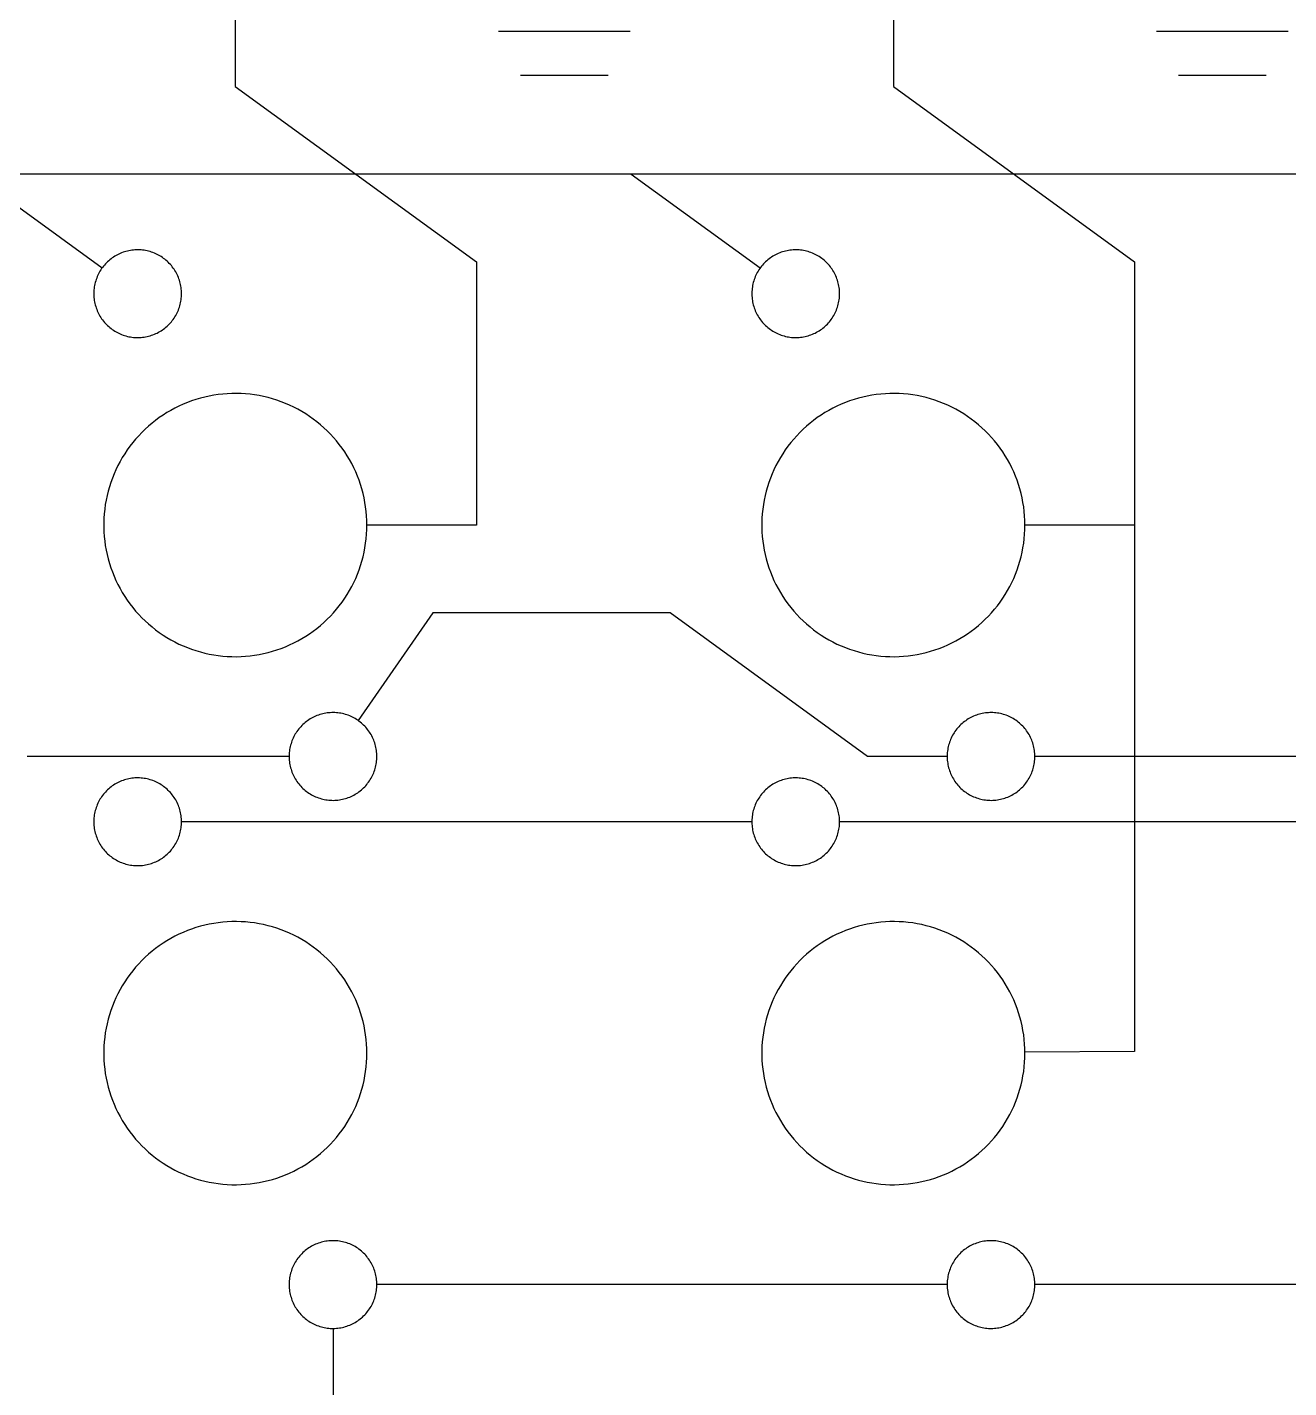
# Model space of a CAD drawing. Header units: millimetres. Extents: x 10 to 287, y -111 to 168.
# Drawn here: x 221.86 to 250.62, y 37.59 to 68.61 of the extents above; entities that cross this region are included whole.
import ezdxf

# ---------------------------------------------------------------- set-up
doc = ezdxf.new("R2010")
doc.units = ezdxf.units.MM
doc.header["$MEASUREMENT"] = 0
doc.layers.add('CORTE', color=18, linetype='Continuous', true_color=0x000000)
doc.layers.add('SEMI', color=1, linetype='Continuous', true_color=0xff0000)

msp = doc.modelspace()

# ---------------------------------------------------------------- linework, layer by layer
at = {"layer": 'CORTE'}
for points in [[(229.608, 57.256), (229.606, 57.36), (229.601, 57.464), (229.592, 57.568), (229.579, 57.672), (229.563, 57.774), (229.543, 57.877), (229.52, 57.978), (229.493, 58.079), (229.463, 58.178), (229.429, 58.277), (229.392, 58.374), (229.352, 58.47), (229.308, 58.565), (229.261, 58.658), (229.211, 58.749), (229.157, 58.838), (229.101, 58.926), (229.041, 59.011), (228.979, 59.095), (228.914, 59.176), (228.846, 59.255), (228.775, 59.331), (228.702, 59.405), (228.626, 59.476), (228.548, 59.545), (228.467, 59.611), (228.384, 59.674), (228.299, 59.734), (228.212, 59.792), (228.123, 59.846), (228.032, 59.897), (227.94, 59.945), (227.846, 59.989), (227.75, 60.03), (227.653, 60.068), (227.555, 60.103), (227.456, 60.134), (227.355, 60.162), (227.254, 60.186), (227.152, 60.207), (227.049, 60.224), (226.946, 60.237), (226.842, 60.247), (226.738, 60.254), (226.634, 60.256), (226.53, 60.255), (226.426, 60.251), (226.322, 60.243), (226.219, 60.231), (226.116, 60.216), (226.013, 60.197), (225.912, 60.174), (225.811, 60.148), (225.711, 60.119), (225.612, 60.086), (225.515, 60.05), (225.418, 60.01), (225.323, 59.967), (225.23, 59.921), (225.138, 59.872), (225.049, 59.819), (224.961, 59.763), (224.875, 59.705), (224.791, 59.643), (224.709, 59.578), (224.629, 59.511), (224.552, 59.441), (224.478, 59.368), (224.406, 59.293), (224.336, 59.216), (224.27, 59.136), (224.206, 59.053), (224.145, 58.969), (224.087, 58.882), (224.032, 58.794), (223.98, 58.703), (223.932, 58.611), (223.886, 58.518), (223.844, 58.422), (223.805, 58.326), (223.77, 58.228), (223.738, 58.129), (223.709, 58.029), (223.684, 57.928), (223.663, 57.826), (223.645, 57.723), (223.63, 57.62), (223.62, 57.516), (223.612, 57.412), (223.609, 57.308), (223.609, 57.204), (223.612, 57.1), (223.62, 56.996), (223.63, 56.893), (223.645, 56.79), (223.663, 56.687), (223.684, 56.585), (223.709, 56.484), (223.738, 56.384), (223.77, 56.285), (223.805, 56.187), (223.844, 56.09), (223.886, 55.995), (223.932, 55.901), (223.98, 55.809), (224.032, 55.719), (224.087, 55.63), (224.145, 55.544), (224.206, 55.459), (224.27, 55.377), (224.336, 55.297), (224.406, 55.219), (224.478, 55.144), (224.552, 55.072), (224.629, 55.002), (224.709, 54.934), (224.791, 54.87), (224.875, 54.808), (224.961, 54.749), (225.049, 54.694), (225.138, 54.641), (225.23, 54.592), (225.323, 54.545), (225.418, 54.502), (225.515, 54.463), (225.612, 54.427), (225.711, 54.394), (225.811, 54.364), (225.912, 54.338), (226.013, 54.316), (226.116, 54.297), (226.219, 54.282), (226.322, 54.27), (226.426, 54.262), (226.53, 54.257), (226.634, 54.256), (226.738, 54.259), (226.842, 54.265), (226.946, 54.275), (227.049, 54.289), (227.152, 54.306), (227.254, 54.327), (227.355, 54.351), (227.456, 54.379), (227.555, 54.41), (227.653, 54.444), (227.75, 54.482), (227.846, 54.524), (227.94, 54.568), (228.032, 54.616), (228.123, 54.667), (228.212, 54.721), (228.299, 54.778), (228.384, 54.839), (228.467, 54.902), (228.548, 54.968), (228.626, 55.036), (228.702, 55.108), (228.775, 55.182), (228.846, 55.258), (228.914, 55.337), (228.979, 55.418), (229.041, 55.501), (229.101, 55.587), (229.157, 55.674), (229.211, 55.764), (229.261, 55.855), (229.308, 55.948), (229.352, 56.042), (229.392, 56.138), (229.429, 56.236), (229.463, 56.334), (229.493, 56.434), (229.52, 56.535), (229.543, 56.636), (229.563, 56.738), (229.579, 56.841), (229.592, 56.944), (229.601, 57.048), (229.606, 57.152), (229.608, 57.256)], [(244.608, 57.256), (244.606, 57.36), (244.601, 57.464), (244.592, 57.568), (244.579, 57.672), (244.563, 57.774), (244.543, 57.877), (244.52, 57.978), (244.493, 58.079), (244.463, 58.178), (244.429, 58.277), (244.392, 58.374), (244.352, 58.47), (244.308, 58.565), (244.261, 58.658), (244.211, 58.749), (244.157, 58.838), (244.101, 58.926), (244.041, 59.011), (243.979, 59.095), (243.914, 59.176), (243.846, 59.255), (243.775, 59.331), (243.702, 59.405), (243.626, 59.476), (243.548, 59.545), (243.467, 59.611), (243.384, 59.674), (243.299, 59.734), (243.212, 59.792), (243.123, 59.846), (243.032, 59.897), (242.94, 59.945), (242.846, 59.989), (242.75, 60.03), (242.653, 60.068), (242.555, 60.103), (242.456, 60.134), (242.355, 60.162), (242.254, 60.186), (242.152, 60.207), (242.049, 60.224), (241.946, 60.237), (241.842, 60.247), (241.738, 60.254), (241.634, 60.256), (241.53, 60.255), (241.426, 60.251), (241.322, 60.243), (241.219, 60.231), (241.116, 60.216), (241.013, 60.197), (240.912, 60.174), (240.811, 60.148), (240.711, 60.119), (240.612, 60.086), (240.515, 60.05), (240.418, 60.01), (240.323, 59.967), (240.23, 59.921), (240.138, 59.872), (240.049, 59.819), (239.961, 59.763), (239.875, 59.705), (239.791, 59.643), (239.709, 59.578), (239.629, 59.511), (239.552, 59.441), (239.478, 59.368), (239.406, 59.293), (239.336, 59.216), (239.27, 59.136), (239.206, 59.053), (239.145, 58.969), (239.087, 58.882), (239.032, 58.794), (238.98, 58.703), (238.932, 58.611), (238.886, 58.518), (238.844, 58.422), (238.805, 58.326), (238.77, 58.228), (238.738, 58.129), (238.709, 58.029), (238.684, 57.928), (238.663, 57.826), (238.645, 57.723), (238.63, 57.62), (238.62, 57.516), (238.612, 57.412), (238.609, 57.308), (238.609, 57.204), (238.612, 57.1), (238.62, 56.996), (238.63, 56.893), (238.645, 56.79), (238.663, 56.687), (238.684, 56.585), (238.709, 56.484), (238.738, 56.384), (238.77, 56.285), (238.805, 56.187), (238.844, 56.09), (238.886, 55.995), (238.932, 55.901), (238.98, 55.809), (239.032, 55.719), (239.087, 55.63), (239.145, 55.544), (239.206, 55.459), (239.27, 55.377), (239.336, 55.297), (239.406, 55.219), (239.478, 55.144), (239.552, 55.072), (239.629, 55.002), (239.709, 54.934), (239.791, 54.87), (239.875, 54.808), (239.961, 54.749), (240.049, 54.694), (240.138, 54.641), (240.23, 54.592), (240.323, 54.545), (240.418, 54.502), (240.515, 54.463), (240.612, 54.427), (240.711, 54.394), (240.811, 54.364), (240.912, 54.338), (241.013, 54.316), (241.116, 54.297), (241.219, 54.282), (241.322, 54.27), (241.426, 54.262), (241.53, 54.257), (241.634, 54.256), (241.738, 54.259), (241.842, 54.265), (241.946, 54.275), (242.049, 54.289), (242.152, 54.306), (242.254, 54.327), (242.355, 54.351), (242.456, 54.379), (242.555, 54.41), (242.653, 54.444), (242.75, 54.482), (242.846, 54.524), (242.94, 54.568), (243.032, 54.616), (243.123, 54.667), (243.212, 54.721), (243.299, 54.778), (243.384, 54.839), (243.467, 54.902), (243.548, 54.968), (243.626, 55.036), (243.702, 55.108), (243.775, 55.182), (243.846, 55.258), (243.914, 55.337), (243.979, 55.418), (244.041, 55.501), (244.101, 55.587), (244.157, 55.674), (244.211, 55.764), (244.261, 55.855), (244.308, 55.948), (244.352, 56.042), (244.392, 56.138), (244.429, 56.236), (244.463, 56.334), (244.493, 56.434), (244.52, 56.535), (244.543, 56.636), (244.563, 56.738), (244.579, 56.841), (244.592, 56.944), (244.601, 57.048), (244.606, 57.152), (244.608, 57.256)], [(229.608, 45.217), (229.606, 45.322), (229.601, 45.426), (229.592, 45.529), (229.579, 45.633), (229.563, 45.736), (229.543, 45.838), (229.52, 45.939), (229.493, 46.04), (229.463, 46.14), (229.429, 46.238), (229.392, 46.335), (229.352, 46.431), (229.308, 46.526), (229.261, 46.619), (229.211, 46.71), (229.157, 46.799), (229.101, 46.887), (229.041, 46.972), (228.979, 47.056), (228.914, 47.137), (228.846, 47.216), (228.775, 47.292), (228.702, 47.366), (228.626, 47.438), (228.548, 47.506), (228.467, 47.572), (228.384, 47.635), (228.299, 47.695), (228.212, 47.753), (228.123, 47.807), (228.032, 47.858), (227.94, 47.906), (227.846, 47.95), (227.75, 47.992), (227.653, 48.03), (227.555, 48.064), (227.456, 48.095), (227.355, 48.123), (227.254, 48.147), (227.152, 48.168), (227.049, 48.185), (226.946, 48.198), (226.842, 48.208), (226.738, 48.215), (226.634, 48.217), (226.53, 48.216), (226.426, 48.212), (226.322, 48.204), (226.219, 48.192), (226.116, 48.177), (226.013, 48.158), (225.912, 48.135), (225.811, 48.11), (225.711, 48.08), (225.612, 48.047), (225.515, 48.011), (225.418, 47.971), (225.323, 47.928), (225.23, 47.882), (225.138, 47.833), (225.049, 47.78), (224.961, 47.724), (224.875, 47.666), (224.791, 47.604), (224.709, 47.54), (224.629, 47.472), (224.552, 47.402), (224.478, 47.33), (224.406, 47.254), (224.336, 47.177), (224.27, 47.097), (224.206, 47.014), (224.145, 46.93), (224.087, 46.843), (224.032, 46.755), (223.98, 46.665), (223.932, 46.572), (223.886, 46.479), (223.844, 46.384), (223.805, 46.287), (223.77, 46.189), (223.738, 46.09), (223.709, 45.99), (223.684, 45.889), (223.663, 45.787), (223.645, 45.684), (223.63, 45.581), (223.62, 45.477), (223.612, 45.374), (223.609, 45.27), (223.609, 45.165), (223.612, 45.061), (223.62, 44.957), (223.63, 44.854), (223.645, 44.751), (223.663, 44.648), (223.684, 44.546), (223.709, 44.445), (223.738, 44.345), (223.77, 44.246), (223.805, 44.148), (223.844, 44.051), (223.886, 43.956), (223.932, 43.862), (223.98, 43.77), (224.032, 43.68), (224.087, 43.592), (224.145, 43.505), (224.206, 43.421), (224.27, 43.338), (224.336, 43.258), (224.406, 43.181), (224.478, 43.105), (224.552, 43.033), (224.629, 42.963), (224.709, 42.895), (224.791, 42.831), (224.875, 42.769), (224.961, 42.71), (225.049, 42.655), (225.138, 42.602), (225.23, 42.553), (225.323, 42.507), (225.418, 42.464), (225.515, 42.424), (225.612, 42.388), (225.711, 42.355), (225.811, 42.325), (225.912, 42.299), (226.013, 42.277), (226.116, 42.258), (226.219, 42.243), (226.322, 42.231), (226.426, 42.223), (226.53, 42.218), (226.634, 42.218), (226.738, 42.22), (226.842, 42.227), (226.946, 42.237), (227.049, 42.25), (227.152, 42.267), (227.254, 42.288), (227.355, 42.312), (227.456, 42.34), (227.555, 42.371), (227.653, 42.405), (227.75, 42.443), (227.846, 42.485), (227.94, 42.529), (228.032, 42.577), (228.123, 42.628), (228.212, 42.682), (228.299, 42.739), (228.384, 42.8), (228.467, 42.863), (228.548, 42.929), (228.626, 42.997), (228.702, 43.069), (228.775, 43.143), (228.846, 43.219), (228.914, 43.298), (228.979, 43.379), (229.041, 43.463), (229.101, 43.548), (229.157, 43.636), (229.211, 43.725), (229.261, 43.816), (229.308, 43.909), (229.352, 44.004), (229.392, 44.1), (229.429, 44.197), (229.463, 44.295), (229.493, 44.395), (229.52, 44.496), (229.543, 44.597), (229.563, 44.699), (229.579, 44.802), (229.592, 44.906), (229.601, 45.009), (229.606, 45.113), (229.608, 45.217)], [(244.608, 45.217), (244.606, 45.322), (244.601, 45.426), (244.592, 45.529), (244.579, 45.633), (244.563, 45.736), (244.543, 45.838), (244.52, 45.939), (244.493, 46.04), (244.463, 46.14), (244.429, 46.238), (244.392, 46.335), (244.352, 46.431), (244.308, 46.526), (244.261, 46.619), (244.211, 46.71), (244.157, 46.799), (244.101, 46.887), (244.041, 46.972), (243.979, 47.056), (243.914, 47.137), (243.846, 47.216), (243.775, 47.292), (243.702, 47.366), (243.626, 47.438), (243.548, 47.506), (243.467, 47.572), (243.384, 47.635), (243.299, 47.695), (243.212, 47.753), (243.123, 47.807), (243.032, 47.858), (242.94, 47.906), (242.846, 47.95), (242.75, 47.992), (242.653, 48.03), (242.555, 48.064), (242.456, 48.095), (242.355, 48.123), (242.254, 48.147), (242.152, 48.168), (242.049, 48.185), (241.946, 48.198), (241.842, 48.208), (241.738, 48.215), (241.634, 48.217), (241.53, 48.216), (241.426, 48.212), (241.322, 48.204), (241.219, 48.192), (241.116, 48.177), (241.013, 48.158), (240.912, 48.135), (240.811, 48.11), (240.711, 48.08), (240.612, 48.047), (240.515, 48.011), (240.418, 47.971), (240.323, 47.928), (240.23, 47.882), (240.138, 47.833), (240.049, 47.78), (239.961, 47.724), (239.875, 47.666), (239.791, 47.604), (239.709, 47.54), (239.629, 47.472), (239.552, 47.402), (239.478, 47.33), (239.406, 47.254), (239.336, 47.177), (239.27, 47.097), (239.206, 47.014), (239.145, 46.93), (239.087, 46.843), (239.032, 46.755), (238.98, 46.665), (238.932, 46.572), (238.886, 46.479), (238.844, 46.384), (238.805, 46.287), (238.77, 46.189), (238.738, 46.09), (238.709, 45.99), (238.684, 45.889), (238.663, 45.787), (238.645, 45.684), (238.63, 45.581), (238.62, 45.477), (238.612, 45.374), (238.609, 45.27), (238.609, 45.165), (238.612, 45.061), (238.62, 44.957), (238.63, 44.854), (238.645, 44.751), (238.663, 44.648), (238.684, 44.546), (238.709, 44.445), (238.738, 44.345), (238.77, 44.246), (238.805, 44.148), (238.844, 44.051), (238.886, 43.956), (238.932, 43.862), (238.98, 43.77), (239.032, 43.68), (239.087, 43.592), (239.145, 43.505), (239.206, 43.421), (239.27, 43.338), (239.336, 43.258), (239.406, 43.181), (239.478, 43.105), (239.552, 43.033), (239.629, 42.963), (239.709, 42.895), (239.791, 42.831), (239.875, 42.769), (239.961, 42.71), (240.049, 42.655), (240.138, 42.602), (240.23, 42.553), (240.323, 42.507), (240.418, 42.464), (240.515, 42.424), (240.612, 42.388), (240.711, 42.355), (240.811, 42.325), (240.912, 42.299), (241.013, 42.277), (241.116, 42.258), (241.219, 42.243), (241.322, 42.231), (241.426, 42.223), (241.53, 42.218), (241.634, 42.218), (241.738, 42.22), (241.842, 42.227), (241.946, 42.237), (242.049, 42.25), (242.152, 42.267), (242.254, 42.288), (242.355, 42.312), (242.456, 42.34), (242.555, 42.371), (242.653, 42.405), (242.75, 42.443), (242.846, 42.485), (242.94, 42.529), (243.032, 42.577), (243.123, 42.628), (243.212, 42.682), (243.299, 42.739), (243.384, 42.8), (243.467, 42.863), (243.548, 42.929), (243.626, 42.997), (243.702, 43.069), (243.775, 43.143), (243.846, 43.219), (243.914, 43.298), (243.979, 43.379), (244.041, 43.463), (244.101, 43.548), (244.157, 43.636), (244.211, 43.725), (244.261, 43.816), (244.308, 43.909), (244.352, 44.004), (244.392, 44.1), (244.429, 44.197), (244.463, 44.295), (244.493, 44.395), (244.52, 44.496), (244.543, 44.597), (244.563, 44.699), (244.579, 44.802), (244.592, 44.906), (244.601, 45.009), (244.606, 45.113), (244.608, 45.217)]]:
    msp.add_lwpolyline(points, dxfattribs=at)
at = {"layer": 'SEMI'}
for points in [[(226.608, 71.256), (226.608, 67.256), (232.108, 63.256), (232.108, 57.256), (229.608, 57.256)], [(241.608, 71.256), (241.608, 67.256), (247.108, 63.256), (247.108, 57.256), (244.608, 57.256)], [(235.608, 68.506), (232.608, 68.506)], [(250.608, 68.506), (247.608, 68.506)], [(235.108, 67.506), (233.108, 67.506)], [(250.108, 67.506), (248.108, 67.506)], [(265.635, 65.256), (154.581, 65.256), (151.643, 63.12)], [(220.635, 65.256), (223.573, 63.12)], [(235.635, 65.256), (238.573, 63.12)], [(225.382, 62.531), (225.381, 62.566), (225.38, 62.601), (225.377, 62.635), (225.372, 62.67), (225.367, 62.704), (225.36, 62.738), (225.353, 62.772), (225.344, 62.805), (225.334, 62.839), (225.322, 62.872), (225.31, 62.904), (225.296, 62.936), (225.282, 62.967), (225.266, 62.998), (225.249, 63.029), (225.232, 63.059), (225.213, 63.088), (225.193, 63.116), (225.172, 63.144), (225.151, 63.171), (225.128, 63.197), (225.104, 63.223), (225.08, 63.248), (225.055, 63.271), (225.028, 63.294), (225.002, 63.316), (224.974, 63.337), (224.946, 63.357), (224.917, 63.376), (224.887, 63.394), (224.857, 63.411), (224.826, 63.427), (224.795, 63.442), (224.763, 63.456), (224.73, 63.469), (224.698, 63.48), (224.664, 63.491), (224.631, 63.5), (224.597, 63.508), (224.563, 63.515), (224.529, 63.52), (224.495, 63.525), (224.46, 63.528), (224.425, 63.53), (224.391, 63.531), (224.356, 63.531), (224.321, 63.529), (224.287, 63.527), (224.252, 63.523), (224.218, 63.518), (224.184, 63.511), (224.15, 63.504), (224.116, 63.495), (224.083, 63.486), (224.05, 63.475), (224.017, 63.463), (223.985, 63.449), (223.954, 63.435), (223.923, 63.42), (223.892, 63.403), (223.862, 63.386), (223.833, 63.367), (223.804, 63.347), (223.776, 63.327), (223.749, 63.305), (223.722, 63.283), (223.697, 63.26), (223.672, 63.235), (223.648, 63.21), (223.625, 63.184), (223.602, 63.158), (223.581, 63.13), (223.561, 63.102), (223.542, 63.073), (223.523, 63.044), (223.506, 63.014), (223.49, 62.983), (223.475, 62.952), (223.461, 62.92), (223.448, 62.888), (223.436, 62.855), (223.425, 62.822), (223.416, 62.789), (223.407, 62.755), (223.4, 62.721), (223.394, 62.687), (223.389, 62.653), (223.386, 62.618), (223.383, 62.583), (223.382, 62.549), (223.382, 62.514), (223.383, 62.479), (223.386, 62.445), (223.389, 62.41), (223.394, 62.376), (223.4, 62.342), (223.407, 62.308), (223.416, 62.274), (223.425, 62.241), (223.436, 62.208), (223.448, 62.175), (223.461, 62.143), (223.475, 62.111), (223.49, 62.08), (223.506, 62.049), (223.523, 62.019), (223.542, 61.989), (223.561, 61.961), (223.581, 61.932), (223.602, 61.905), (223.625, 61.878), (223.648, 61.852), (223.672, 61.827), (223.697, 61.803), (223.722, 61.78), (223.749, 61.757), (223.776, 61.736), (223.804, 61.715), (223.833, 61.696), (223.862, 61.677), (223.892, 61.66), (223.923, 61.643), (223.954, 61.628), (223.985, 61.613), (224.017, 61.6), (224.05, 61.588), (224.083, 61.577), (224.116, 61.567), (224.15, 61.559), (224.184, 61.551), (224.218, 61.545), (224.252, 61.54), (224.287, 61.536), (224.321, 61.533), (224.356, 61.532), (224.391, 61.531), (224.425, 61.532), (224.46, 61.534), (224.495, 61.538), (224.529, 61.542), (224.563, 61.548), (224.597, 61.555), (224.631, 61.563), (224.664, 61.572), (224.698, 61.582), (224.73, 61.594), (224.763, 61.607), (224.795, 61.62), (224.826, 61.635), (224.857, 61.651), (224.887, 61.668), (224.917, 61.686), (224.946, 61.705), (224.974, 61.725), (225.002, 61.746), (225.028, 61.768), (225.055, 61.791), (225.08, 61.815), (225.104, 61.84), (225.128, 61.865), (225.151, 61.892), (225.172, 61.919), (225.193, 61.946), (225.213, 61.975), (225.232, 62.004), (225.249, 62.034), (225.266, 62.064), (225.282, 62.095), (225.296, 62.127), (225.31, 62.159), (225.322, 62.191), (225.334, 62.224), (225.344, 62.257), (225.353, 62.291), (225.36, 62.325), (225.367, 62.359), (225.372, 62.393), (225.377, 62.427), (225.38, 62.462), (225.381, 62.497), (225.382, 62.531)], [(240.382, 62.531), (240.381, 62.566), (240.38, 62.601), (240.377, 62.635), (240.372, 62.67), (240.367, 62.704), (240.36, 62.738), (240.353, 62.772), (240.344, 62.805), (240.334, 62.839), (240.322, 62.872), (240.31, 62.904), (240.296, 62.936), (240.282, 62.967), (240.266, 62.998), (240.249, 63.029), (240.232, 63.059), (240.213, 63.088), (240.193, 63.116), (240.172, 63.144), (240.151, 63.171), (240.128, 63.197), (240.104, 63.223), (240.08, 63.248), (240.055, 63.271), (240.028, 63.294), (240.002, 63.316), (239.974, 63.337), (239.946, 63.357), (239.917, 63.376), (239.887, 63.394), (239.857, 63.411), (239.826, 63.427), (239.795, 63.442), (239.763, 63.456), (239.73, 63.469), (239.698, 63.48), (239.664, 63.491), (239.631, 63.5), (239.597, 63.508), (239.563, 63.515), (239.529, 63.52), (239.495, 63.525), (239.46, 63.528), (239.425, 63.53), (239.391, 63.531), (239.356, 63.531), (239.321, 63.529), (239.287, 63.527), (239.252, 63.523), (239.218, 63.518), (239.184, 63.511), (239.15, 63.504), (239.116, 63.495), (239.083, 63.486), (239.05, 63.475), (239.017, 63.463), (238.985, 63.449), (238.954, 63.435), (238.923, 63.42), (238.892, 63.403), (238.862, 63.386), (238.833, 63.367), (238.804, 63.347), (238.776, 63.327), (238.749, 63.305), (238.722, 63.283), (238.697, 63.26), (238.672, 63.235), (238.648, 63.21), (238.625, 63.184), (238.602, 63.158), (238.581, 63.13), (238.561, 63.102), (238.542, 63.073), (238.523, 63.044), (238.506, 63.014), (238.49, 62.983), (238.475, 62.952), (238.461, 62.92), (238.448, 62.888), (238.436, 62.855), (238.425, 62.822), (238.416, 62.789), (238.407, 62.755), (238.4, 62.721), (238.394, 62.687), (238.389, 62.653), (238.386, 62.618), (238.383, 62.583), (238.382, 62.549), (238.382, 62.514), (238.383, 62.479), (238.386, 62.445), (238.389, 62.41), (238.394, 62.376), (238.4, 62.342), (238.407, 62.308), (238.416, 62.274), (238.425, 62.241), (238.436, 62.208), (238.448, 62.175), (238.461, 62.143), (238.475, 62.111), (238.49, 62.08), (238.506, 62.049), (238.523, 62.019), (238.542, 61.989), (238.561, 61.961), (238.581, 61.932), (238.602, 61.905), (238.625, 61.878), (238.648, 61.852), (238.672, 61.827), (238.697, 61.803), (238.722, 61.78), (238.749, 61.757), (238.776, 61.736), (238.804, 61.715), (238.833, 61.696), (238.862, 61.677), (238.892, 61.66), (238.923, 61.643), (238.954, 61.628), (238.985, 61.613), (239.017, 61.6), (239.05, 61.588), (239.083, 61.577), (239.116, 61.567), (239.15, 61.559), (239.184, 61.551), (239.218, 61.545), (239.252, 61.54), (239.287, 61.536), (239.321, 61.533), (239.356, 61.532), (239.391, 61.531), (239.425, 61.532), (239.46, 61.534), (239.495, 61.538), (239.529, 61.542), (239.563, 61.548), (239.597, 61.555), (239.631, 61.563), (239.664, 61.572), (239.698, 61.582), (239.73, 61.594), (239.763, 61.607), (239.795, 61.62), (239.826, 61.635), (239.857, 61.651), (239.887, 61.668), (239.917, 61.686), (239.946, 61.705), (239.974, 61.725), (240.002, 61.746), (240.028, 61.768), (240.055, 61.791), (240.08, 61.815), (240.104, 61.84), (240.128, 61.865), (240.151, 61.892), (240.172, 61.919), (240.193, 61.946), (240.213, 61.975), (240.232, 62.004), (240.249, 62.034), (240.266, 62.064), (240.282, 62.095), (240.296, 62.127), (240.31, 62.159), (240.322, 62.191), (240.334, 62.224), (240.344, 62.257), (240.353, 62.291), (240.36, 62.325), (240.367, 62.359), (240.372, 62.393), (240.377, 62.427), (240.38, 62.462), (240.381, 62.497), (240.382, 62.531)], [(247.108, 57.256), (247.108, 45.256), (244.608, 45.239)], [(236.519, 55.256), (231.108, 55.256), (229.405, 52.803)], [(241.022, 51.981), (236.519, 55.256)], [(229.835, 51.981), (229.834, 52.016), (229.832, 52.051), (229.829, 52.085), (229.825, 52.12), (229.819, 52.154), (229.813, 52.188), (229.805, 52.222), (229.796, 52.255), (229.786, 52.289), (229.775, 52.322), (229.762, 52.354), (229.749, 52.386), (229.734, 52.417), (229.719, 52.448), (229.702, 52.479), (229.684, 52.509), (229.665, 52.538), (229.646, 52.566), (229.625, 52.594), (229.603, 52.621), (229.58, 52.647), (229.557, 52.673), (229.532, 52.698), (229.507, 52.721), (229.481, 52.744), (229.454, 52.766), (229.427, 52.787), (229.398, 52.807), (229.369, 52.826), (229.34, 52.844), (229.309, 52.861), (229.278, 52.877), (229.247, 52.892), (229.215, 52.906), (229.183, 52.919), (229.15, 52.93), (229.117, 52.941), (229.084, 52.95), (229.05, 52.958), (229.016, 52.965), (228.982, 52.97), (228.947, 52.975), (228.913, 52.978), (228.878, 52.98), (228.843, 52.981), (228.808, 52.981), (228.774, 52.979), (228.739, 52.977), (228.705, 52.973), (228.67, 52.968), (228.636, 52.961), (228.602, 52.954), (228.569, 52.945), (228.535, 52.936), (228.502, 52.925), (228.47, 52.913), (228.438, 52.899), (228.406, 52.885), (228.375, 52.87), (228.345, 52.853), (228.315, 52.836), (228.285, 52.817), (228.257, 52.797), (228.229, 52.777), (228.201, 52.755), (228.175, 52.733), (228.149, 52.71), (228.124, 52.685), (228.1, 52.66), (228.077, 52.634), (228.055, 52.608), (228.034, 52.58), (228.013, 52.552), (227.994, 52.523), (227.976, 52.494), (227.959, 52.464), (227.942, 52.433), (227.927, 52.402), (227.913, 52.37), (227.9, 52.338), (227.888, 52.305), (227.878, 52.272), (227.868, 52.239), (227.86, 52.205), (227.853, 52.171), (227.847, 52.137), (227.842, 52.103), (227.838, 52.068), (227.836, 52.033), (227.835, 51.999), (227.835, 51.964), (227.836, 51.929), (227.838, 51.895), (227.842, 51.86), (227.847, 51.826), (227.853, 51.792), (227.86, 51.758), (227.868, 51.724), (227.878, 51.691), (227.888, 51.658), (227.9, 51.625), (227.913, 51.593), (227.927, 51.561), (227.942, 51.53), (227.959, 51.499), (227.976, 51.469), (227.994, 51.439), (228.013, 51.411), (228.034, 51.382), (228.055, 51.355), (228.077, 51.328), (228.1, 51.302), (228.124, 51.277), (228.149, 51.253), (228.175, 51.23), (228.201, 51.207), (228.229, 51.186), (228.257, 51.165), (228.285, 51.146), (228.315, 51.127), (228.345, 51.11), (228.375, 51.093), (228.406, 51.078), (228.438, 51.063), (228.47, 51.05), (228.502, 51.038), (228.535, 51.027), (228.569, 51.017), (228.602, 51.009), (228.636, 51.001), (228.67, 50.995), (228.705, 50.99), (228.739, 50.986), (228.774, 50.983), (228.808, 50.982), (228.843, 50.981), (228.878, 50.982), (228.913, 50.984), (228.947, 50.988), (228.982, 50.992), (229.016, 50.998), (229.05, 51.005), (229.084, 51.013), (229.117, 51.022), (229.15, 51.032), (229.183, 51.044), (229.215, 51.057), (229.247, 51.07), (229.278, 51.085), (229.309, 51.101), (229.34, 51.118), (229.369, 51.136), (229.398, 51.155), (229.427, 51.175), (229.454, 51.196), (229.481, 51.218), (229.507, 51.241), (229.532, 51.265), (229.557, 51.29), (229.58, 51.315), (229.603, 51.342), (229.625, 51.369), (229.646, 51.396), (229.665, 51.425), (229.684, 51.454), (229.702, 51.484), (229.719, 51.514), (229.734, 51.545), (229.749, 51.577), (229.762, 51.609), (229.775, 51.641), (229.786, 51.674), (229.796, 51.707), (229.805, 51.741), (229.813, 51.775), (229.819, 51.809), (229.825, 51.843), (229.829, 51.877), (229.832, 51.912), (229.834, 51.947), (229.835, 51.981)], [(244.835, 51.981), (244.834, 52.016), (244.832, 52.051), (244.829, 52.085), (244.825, 52.12), (244.819, 52.154), (244.813, 52.188), (244.805, 52.222), (244.796, 52.255), (244.786, 52.289), (244.775, 52.322), (244.762, 52.354), (244.749, 52.386), (244.734, 52.417), (244.719, 52.448), (244.702, 52.479), (244.684, 52.509), (244.665, 52.538), (244.646, 52.566), (244.625, 52.594), (244.603, 52.621), (244.58, 52.647), (244.557, 52.673), (244.532, 52.698), (244.507, 52.721), (244.481, 52.744), (244.454, 52.766), (244.427, 52.787), (244.398, 52.807), (244.369, 52.826), (244.34, 52.844), (244.309, 52.861), (244.278, 52.877), (244.247, 52.892), (244.215, 52.906), (244.183, 52.919), (244.15, 52.93), (244.117, 52.941), (244.084, 52.95), (244.05, 52.958), (244.016, 52.965), (243.982, 52.97), (243.947, 52.975), (243.913, 52.978), (243.878, 52.98), (243.843, 52.981), (243.808, 52.981), (243.774, 52.979), (243.739, 52.977), (243.705, 52.973), (243.67, 52.968), (243.636, 52.961), (243.602, 52.954), (243.569, 52.945), (243.535, 52.936), (243.502, 52.925), (243.47, 52.913), (243.438, 52.899), (243.406, 52.885), (243.375, 52.87), (243.345, 52.853), (243.315, 52.836), (243.285, 52.817), (243.257, 52.797), (243.229, 52.777), (243.201, 52.755), (243.175, 52.733), (243.149, 52.71), (243.124, 52.685), (243.1, 52.66), (243.077, 52.634), (243.055, 52.608), (243.034, 52.58), (243.013, 52.552), (242.994, 52.523), (242.976, 52.494), (242.959, 52.464), (242.942, 52.433), (242.927, 52.402), (242.913, 52.37), (242.9, 52.338), (242.888, 52.305), (242.878, 52.272), (242.868, 52.239), (242.86, 52.205), (242.853, 52.171), (242.847, 52.137), (242.842, 52.103), (242.838, 52.068), (242.836, 52.033), (242.835, 51.999), (242.835, 51.964), (242.836, 51.929), (242.838, 51.895), (242.842, 51.86), (242.847, 51.826), (242.853, 51.792), (242.86, 51.758), (242.868, 51.724), (242.878, 51.691), (242.888, 51.658), (242.9, 51.625), (242.913, 51.593), (242.927, 51.561), (242.942, 51.53), (242.959, 51.499), (242.976, 51.469), (242.994, 51.439), (243.013, 51.411), (243.034, 51.382), (243.055, 51.355), (243.077, 51.328), (243.1, 51.302), (243.124, 51.277), (243.149, 51.253), (243.175, 51.23), (243.201, 51.207), (243.229, 51.186), (243.257, 51.165), (243.285, 51.146), (243.315, 51.127), (243.345, 51.11), (243.375, 51.093), (243.406, 51.078), (243.438, 51.063), (243.47, 51.05), (243.502, 51.038), (243.535, 51.027), (243.569, 51.017), (243.602, 51.009), (243.636, 51.001), (243.67, 50.995), (243.705, 50.99), (243.739, 50.986), (243.774, 50.983), (243.808, 50.982), (243.843, 50.981), (243.878, 50.982), (243.913, 50.984), (243.947, 50.988), (243.982, 50.992), (244.016, 50.998), (244.05, 51.005), (244.084, 51.013), (244.117, 51.022), (244.15, 51.032), (244.183, 51.044), (244.215, 51.057), (244.247, 51.07), (244.278, 51.085), (244.309, 51.101), (244.34, 51.118), (244.369, 51.136), (244.398, 51.155), (244.427, 51.175), (244.454, 51.196), (244.481, 51.218), (244.507, 51.241), (244.532, 51.265), (244.557, 51.29), (244.58, 51.315), (244.603, 51.342), (244.625, 51.369), (244.646, 51.396), (244.665, 51.425), (244.684, 51.454), (244.702, 51.484), (244.719, 51.514), (244.734, 51.545), (244.749, 51.577), (244.762, 51.609), (244.775, 51.641), (244.786, 51.674), (244.796, 51.707), (244.805, 51.741), (244.813, 51.775), (244.819, 51.809), (244.825, 51.843), (244.829, 51.877), (244.832, 51.912), (244.834, 51.947), (244.835, 51.981)], [(227.835, 51.981), (221.864, 51.981)], [(242.835, 51.981), (241.022, 51.981)], [(257.835, 51.981), (244.835, 51.981)], [(225.382, 50.492), (225.381, 50.527), (225.38, 50.562), (225.377, 50.596), (225.372, 50.631), (225.367, 50.665), (225.36, 50.699), (225.353, 50.733), (225.344, 50.767), (225.334, 50.8), (225.322, 50.833), (225.31, 50.865), (225.296, 50.897), (225.282, 50.929), (225.266, 50.96), (225.249, 50.99), (225.232, 51.02), (225.213, 51.049), (225.193, 51.077), (225.172, 51.105), (225.151, 51.132), (225.128, 51.159), (225.104, 51.184), (225.08, 51.209), (225.055, 51.232), (225.028, 51.255), (225.002, 51.277), (224.974, 51.298), (224.946, 51.318), (224.917, 51.338), (224.887, 51.356), (224.857, 51.373), (224.826, 51.389), (224.795, 51.403), (224.763, 51.417), (224.73, 51.43), (224.698, 51.441), (224.664, 51.452), (224.631, 51.461), (224.597, 51.469), (224.563, 51.476), (224.529, 51.482), (224.495, 51.486), (224.46, 51.489), (224.425, 51.492), (224.391, 51.492), (224.356, 51.492), (224.321, 51.491), (224.287, 51.488), (224.252, 51.484), (224.218, 51.479), (224.184, 51.473), (224.15, 51.465), (224.116, 51.456), (224.083, 51.447), (224.05, 51.436), (224.017, 51.424), (223.985, 51.41), (223.954, 51.396), (223.923, 51.381), (223.892, 51.364), (223.862, 51.347), (223.833, 51.328), (223.804, 51.309), (223.776, 51.288), (223.749, 51.266), (223.722, 51.244), (223.697, 51.221), (223.672, 51.196), (223.648, 51.171), (223.625, 51.146), (223.602, 51.119), (223.581, 51.091), (223.561, 51.063), (223.542, 51.034), (223.523, 51.005), (223.506, 50.975), (223.49, 50.944), (223.475, 50.913), (223.461, 50.881), (223.448, 50.849), (223.436, 50.816), (223.425, 50.783), (223.416, 50.75), (223.407, 50.716), (223.4, 50.682), (223.394, 50.648), (223.389, 50.614), (223.386, 50.579), (223.383, 50.544), (223.382, 50.51), (223.382, 50.475), (223.383, 50.44), (223.386, 50.406), (223.389, 50.371), (223.394, 50.337), (223.4, 50.303), (223.407, 50.269), (223.416, 50.235), (223.425, 50.202), (223.436, 50.169), (223.448, 50.136), (223.461, 50.104), (223.475, 50.072), (223.49, 50.041), (223.506, 50.01), (223.523, 49.98), (223.542, 49.95), (223.561, 49.922), (223.581, 49.893), (223.602, 49.866), (223.625, 49.839), (223.648, 49.813), (223.672, 49.788), (223.697, 49.764), (223.722, 49.741), (223.749, 49.718), (223.776, 49.697), (223.804, 49.676), (223.833, 49.657), (223.862, 49.638), (223.892, 49.621), (223.923, 49.604), (223.954, 49.589), (223.985, 49.574), (224.017, 49.561), (224.05, 49.549), (224.083, 49.538), (224.116, 49.528), (224.15, 49.52), (224.184, 49.512), (224.218, 49.506), (224.252, 49.501), (224.287, 49.497), (224.321, 49.494), (224.356, 49.493), (224.391, 49.492), (224.425, 49.493), (224.46, 49.495), (224.495, 49.499), (224.529, 49.503), (224.563, 49.509), (224.597, 49.516), (224.631, 49.524), (224.664, 49.533), (224.698, 49.544), (224.73, 49.555), (224.763, 49.568), (224.795, 49.582), (224.826, 49.596), (224.857, 49.612), (224.887, 49.629), (224.917, 49.647), (224.946, 49.666), (224.974, 49.687), (225.002, 49.708), (225.028, 49.73), (225.055, 49.752), (225.08, 49.776), (225.104, 49.801), (225.128, 49.826), (225.151, 49.853), (225.172, 49.88), (225.193, 49.907), (225.213, 49.936), (225.232, 49.965), (225.249, 49.995), (225.266, 50.025), (225.282, 50.056), (225.296, 50.088), (225.31, 50.12), (225.322, 50.152), (225.334, 50.185), (225.344, 50.218), (225.353, 50.252), (225.36, 50.286), (225.367, 50.32), (225.372, 50.354), (225.377, 50.388), (225.38, 50.423), (225.381, 50.458), (225.382, 50.492)], [(240.382, 50.492), (240.381, 50.527), (240.38, 50.562), (240.377, 50.596), (240.372, 50.631), (240.367, 50.665), (240.36, 50.699), (240.353, 50.733), (240.344, 50.767), (240.334, 50.8), (240.322, 50.833), (240.31, 50.865), (240.296, 50.897), (240.282, 50.929), (240.266, 50.96), (240.249, 50.99), (240.232, 51.02), (240.213, 51.049), (240.193, 51.077), (240.172, 51.105), (240.151, 51.132), (240.128, 51.159), (240.104, 51.184), (240.08, 51.209), (240.055, 51.232), (240.028, 51.255), (240.002, 51.277), (239.974, 51.298), (239.946, 51.318), (239.917, 51.338), (239.887, 51.356), (239.857, 51.373), (239.826, 51.389), (239.795, 51.403), (239.763, 51.417), (239.73, 51.43), (239.698, 51.441), (239.664, 51.452), (239.631, 51.461), (239.597, 51.469), (239.563, 51.476), (239.529, 51.482), (239.495, 51.486), (239.46, 51.489), (239.425, 51.492), (239.391, 51.492), (239.356, 51.492), (239.321, 51.491), (239.287, 51.488), (239.252, 51.484), (239.218, 51.479), (239.184, 51.473), (239.15, 51.465), (239.116, 51.456), (239.083, 51.447), (239.05, 51.436), (239.017, 51.424), (238.985, 51.41), (238.954, 51.396), (238.923, 51.381), (238.892, 51.364), (238.862, 51.347), (238.833, 51.328), (238.804, 51.309), (238.776, 51.288), (238.749, 51.266), (238.722, 51.244), (238.697, 51.221), (238.672, 51.196), (238.648, 51.171), (238.625, 51.146), (238.602, 51.119), (238.581, 51.091), (238.561, 51.063), (238.542, 51.034), (238.523, 51.005), (238.506, 50.975), (238.49, 50.944), (238.475, 50.913), (238.461, 50.881), (238.448, 50.849), (238.436, 50.816), (238.425, 50.783), (238.416, 50.75), (238.407, 50.716), (238.4, 50.682), (238.394, 50.648), (238.389, 50.614), (238.386, 50.579), (238.383, 50.544), (238.382, 50.51), (238.382, 50.475), (238.383, 50.44), (238.386, 50.406), (238.389, 50.371), (238.394, 50.337), (238.4, 50.303), (238.407, 50.269), (238.416, 50.235), (238.425, 50.202), (238.436, 50.169), (238.448, 50.136), (238.461, 50.104), (238.475, 50.072), (238.49, 50.041), (238.506, 50.01), (238.523, 49.98), (238.542, 49.95), (238.561, 49.922), (238.581, 49.893), (238.602, 49.866), (238.625, 49.839), (238.648, 49.813), (238.672, 49.788), (238.697, 49.764), (238.722, 49.741), (238.749, 49.718), (238.776, 49.697), (238.804, 49.676), (238.833, 49.657), (238.862, 49.638), (238.892, 49.621), (238.923, 49.604), (238.954, 49.589), (238.985, 49.574), (239.017, 49.561), (239.05, 49.549), (239.083, 49.538), (239.116, 49.528), (239.15, 49.52), (239.184, 49.512), (239.218, 49.506), (239.252, 49.501), (239.287, 49.497), (239.321, 49.494), (239.356, 49.493), (239.391, 49.492), (239.425, 49.493), (239.46, 49.495), (239.495, 49.499), (239.529, 49.503), (239.563, 49.509), (239.597, 49.516), (239.631, 49.524), (239.664, 49.533), (239.698, 49.544), (239.73, 49.555), (239.763, 49.568), (239.795, 49.582), (239.826, 49.596), (239.857, 49.612), (239.887, 49.629), (239.917, 49.647), (239.946, 49.666), (239.974, 49.687), (240.002, 49.708), (240.028, 49.73), (240.055, 49.752), (240.08, 49.776), (240.104, 49.801), (240.128, 49.826), (240.151, 49.853), (240.172, 49.88), (240.193, 49.907), (240.213, 49.936), (240.232, 49.965), (240.249, 49.995), (240.266, 50.025), (240.282, 50.056), (240.296, 50.088), (240.31, 50.12), (240.322, 50.152), (240.334, 50.185), (240.344, 50.218), (240.353, 50.252), (240.36, 50.286), (240.367, 50.32), (240.372, 50.354), (240.377, 50.388), (240.38, 50.423), (240.381, 50.458), (240.382, 50.492)], [(238.382, 50.492), (225.382, 50.492)], [(253.382, 50.492), (240.382, 50.492)], [(229.835, 39.942), (229.834, 39.977), (229.832, 40.012), (229.829, 40.046), (229.825, 40.081), (229.819, 40.115), (229.813, 40.149), (229.805, 40.183), (229.796, 40.217), (229.786, 40.25), (229.775, 40.283), (229.762, 40.315), (229.749, 40.347), (229.734, 40.379), (229.719, 40.41), (229.702, 40.44), (229.684, 40.47), (229.665, 40.499), (229.646, 40.527), (229.625, 40.555), (229.603, 40.582), (229.58, 40.609), (229.557, 40.634), (229.532, 40.659), (229.507, 40.682), (229.481, 40.705), (229.454, 40.727), (229.427, 40.748), (229.398, 40.768), (229.369, 40.788), (229.34, 40.806), (229.309, 40.823), (229.278, 40.839), (229.247, 40.853), (229.215, 40.867), (229.183, 40.88), (229.15, 40.891), (229.117, 40.902), (229.084, 40.911), (229.05, 40.919), (229.016, 40.926), (228.982, 40.932), (228.947, 40.936), (228.913, 40.939), (228.878, 40.942), (228.843, 40.942), (228.808, 40.942), (228.774, 40.941), (228.739, 40.938), (228.705, 40.934), (228.67, 40.929), (228.636, 40.923), (228.602, 40.915), (228.569, 40.906), (228.535, 40.897), (228.502, 40.886), (228.47, 40.874), (228.438, 40.86), (228.406, 40.846), (228.375, 40.831), (228.345, 40.814), (228.315, 40.797), (228.285, 40.778), (228.257, 40.759), (228.229, 40.738), (228.201, 40.716), (228.175, 40.694), (228.149, 40.671), (228.124, 40.646), (228.1, 40.621), (228.077, 40.596), (228.055, 40.569), (228.034, 40.541), (228.013, 40.513), (227.994, 40.484), (227.976, 40.455), (227.959, 40.425), (227.942, 40.394), (227.927, 40.363), (227.913, 40.331), (227.9, 40.299), (227.888, 40.266), (227.878, 40.233), (227.868, 40.2), (227.86, 40.166), (227.853, 40.132), (227.847, 40.098), (227.842, 40.064), (227.838, 40.029), (227.836, 39.994), (227.835, 39.96), (227.835, 39.925), (227.836, 39.89), (227.838, 39.856), (227.842, 39.821), (227.847, 39.787), (227.853, 39.753), (227.86, 39.719), (227.868, 39.685), (227.878, 39.652), (227.888, 39.619), (227.9, 39.586), (227.913, 39.554), (227.927, 39.522), (227.942, 39.491), (227.959, 39.46), (227.976, 39.43), (227.994, 39.4), (228.013, 39.372), (228.034, 39.343), (228.055, 39.316), (228.077, 39.289), (228.1, 39.263), (228.124, 39.238), (228.149, 39.214), (228.175, 39.191), (228.201, 39.168), (228.229, 39.147), (228.257, 39.126), (228.285, 39.107), (228.315, 39.088), (228.345, 39.071), (228.375, 39.054), (228.406, 39.039), (228.438, 39.024), (228.47, 39.011), (228.502, 38.999), (228.535, 38.988), (228.569, 38.978), (228.602, 38.97), (228.636, 38.962), (228.67, 38.956), (228.705, 38.951), (228.739, 38.947), (228.774, 38.944), (228.808, 38.943), (228.843, 38.942), (228.878, 38.943), (228.913, 38.945), (228.947, 38.949), (228.982, 38.953), (229.016, 38.959), (229.05, 38.966), (229.084, 38.974), (229.117, 38.983), (229.15, 38.994), (229.183, 39.005), (229.215, 39.018), (229.247, 39.032), (229.278, 39.046), (229.309, 39.062), (229.34, 39.079), (229.369, 39.097), (229.398, 39.116), (229.427, 39.137), (229.454, 39.158), (229.481, 39.18), (229.507, 39.202), (229.532, 39.226), (229.557, 39.251), (229.58, 39.276), (229.603, 39.303), (229.625, 39.33), (229.646, 39.357), (229.665, 39.386), (229.684, 39.415), (229.702, 39.445), (229.719, 39.475), (229.734, 39.506), (229.749, 39.538), (229.762, 39.57), (229.775, 39.602), (229.786, 39.635), (229.796, 39.668), (229.805, 39.702), (229.813, 39.736), (229.819, 39.77), (229.825, 39.804), (229.829, 39.838), (229.832, 39.873), (229.834, 39.908), (229.835, 39.942)], [(244.835, 39.942), (244.834, 39.977), (244.832, 40.012), (244.829, 40.046), (244.825, 40.081), (244.819, 40.115), (244.813, 40.149), (244.805, 40.183), (244.796, 40.217), (244.786, 40.25), (244.775, 40.283), (244.762, 40.315), (244.749, 40.347), (244.734, 40.379), (244.719, 40.41), (244.702, 40.44), (244.684, 40.47), (244.665, 40.499), (244.646, 40.527), (244.625, 40.555), (244.603, 40.582), (244.58, 40.609), (244.557, 40.634), (244.532, 40.659), (244.507, 40.682), (244.481, 40.705), (244.454, 40.727), (244.427, 40.748), (244.398, 40.768), (244.369, 40.788), (244.34, 40.806), (244.309, 40.823), (244.278, 40.839), (244.247, 40.853), (244.215, 40.867), (244.183, 40.88), (244.15, 40.891), (244.117, 40.902), (244.084, 40.911), (244.05, 40.919), (244.016, 40.926), (243.982, 40.932), (243.947, 40.936), (243.913, 40.939), (243.878, 40.942), (243.843, 40.942), (243.808, 40.942), (243.774, 40.941), (243.739, 40.938), (243.705, 40.934), (243.67, 40.929), (243.636, 40.923), (243.602, 40.915), (243.569, 40.906), (243.535, 40.897), (243.502, 40.886), (243.47, 40.874), (243.438, 40.86), (243.406, 40.846), (243.375, 40.831), (243.345, 40.814), (243.315, 40.797), (243.285, 40.778), (243.257, 40.759), (243.229, 40.738), (243.201, 40.716), (243.175, 40.694), (243.149, 40.671), (243.124, 40.646), (243.1, 40.621), (243.077, 40.596), (243.055, 40.569), (243.034, 40.541), (243.013, 40.513), (242.994, 40.484), (242.976, 40.455), (242.959, 40.425), (242.942, 40.394), (242.927, 40.363), (242.913, 40.331), (242.9, 40.299), (242.888, 40.266), (242.878, 40.233), (242.868, 40.2), (242.86, 40.166), (242.853, 40.132), (242.847, 40.098), (242.842, 40.064), (242.838, 40.029), (242.836, 39.994), (242.835, 39.96), (242.835, 39.925), (242.836, 39.89), (242.838, 39.856), (242.842, 39.821), (242.847, 39.787), (242.853, 39.753), (242.86, 39.719), (242.868, 39.685), (242.878, 39.652), (242.888, 39.619), (242.9, 39.586), (242.913, 39.554), (242.927, 39.522), (242.942, 39.491), (242.959, 39.46), (242.976, 39.43), (242.994, 39.4), (243.013, 39.372), (243.034, 39.343), (243.055, 39.316), (243.077, 39.289), (243.1, 39.263), (243.124, 39.238), (243.149, 39.214), (243.175, 39.191), (243.201, 39.168), (243.229, 39.147), (243.257, 39.126), (243.285, 39.107), (243.315, 39.088), (243.345, 39.071), (243.375, 39.054), (243.406, 39.039), (243.438, 39.024), (243.47, 39.011), (243.502, 38.999), (243.535, 38.988), (243.569, 38.978), (243.602, 38.97), (243.636, 38.962), (243.67, 38.956), (243.705, 38.951), (243.739, 38.947), (243.774, 38.944), (243.808, 38.943), (243.843, 38.942), (243.878, 38.943), (243.913, 38.945), (243.947, 38.949), (243.982, 38.953), (244.016, 38.959), (244.05, 38.966), (244.084, 38.974), (244.117, 38.983), (244.15, 38.994), (244.183, 39.005), (244.215, 39.018), (244.247, 39.032), (244.278, 39.046), (244.309, 39.062), (244.34, 39.079), (244.369, 39.097), (244.398, 39.116), (244.427, 39.137), (244.454, 39.158), (244.481, 39.18), (244.507, 39.202), (244.532, 39.226), (244.557, 39.251), (244.58, 39.276), (244.603, 39.303), (244.625, 39.33), (244.646, 39.357), (244.665, 39.386), (244.684, 39.415), (244.702, 39.445), (244.719, 39.475), (244.734, 39.506), (244.749, 39.538), (244.762, 39.57), (244.775, 39.602), (244.786, 39.635), (244.796, 39.668), (244.805, 39.702), (244.813, 39.736), (244.819, 39.77), (244.825, 39.804), (244.829, 39.838), (244.832, 39.873), (244.834, 39.908), (244.835, 39.942)], [(242.835, 39.942), (229.835, 39.942)], [(257.835, 39.942), (244.835, 39.942)], [(228.835, 38.942), (228.835, 33.256)]]:
    msp.add_lwpolyline(points, dxfattribs=at)

doc.saveas('drawing.dxf')
